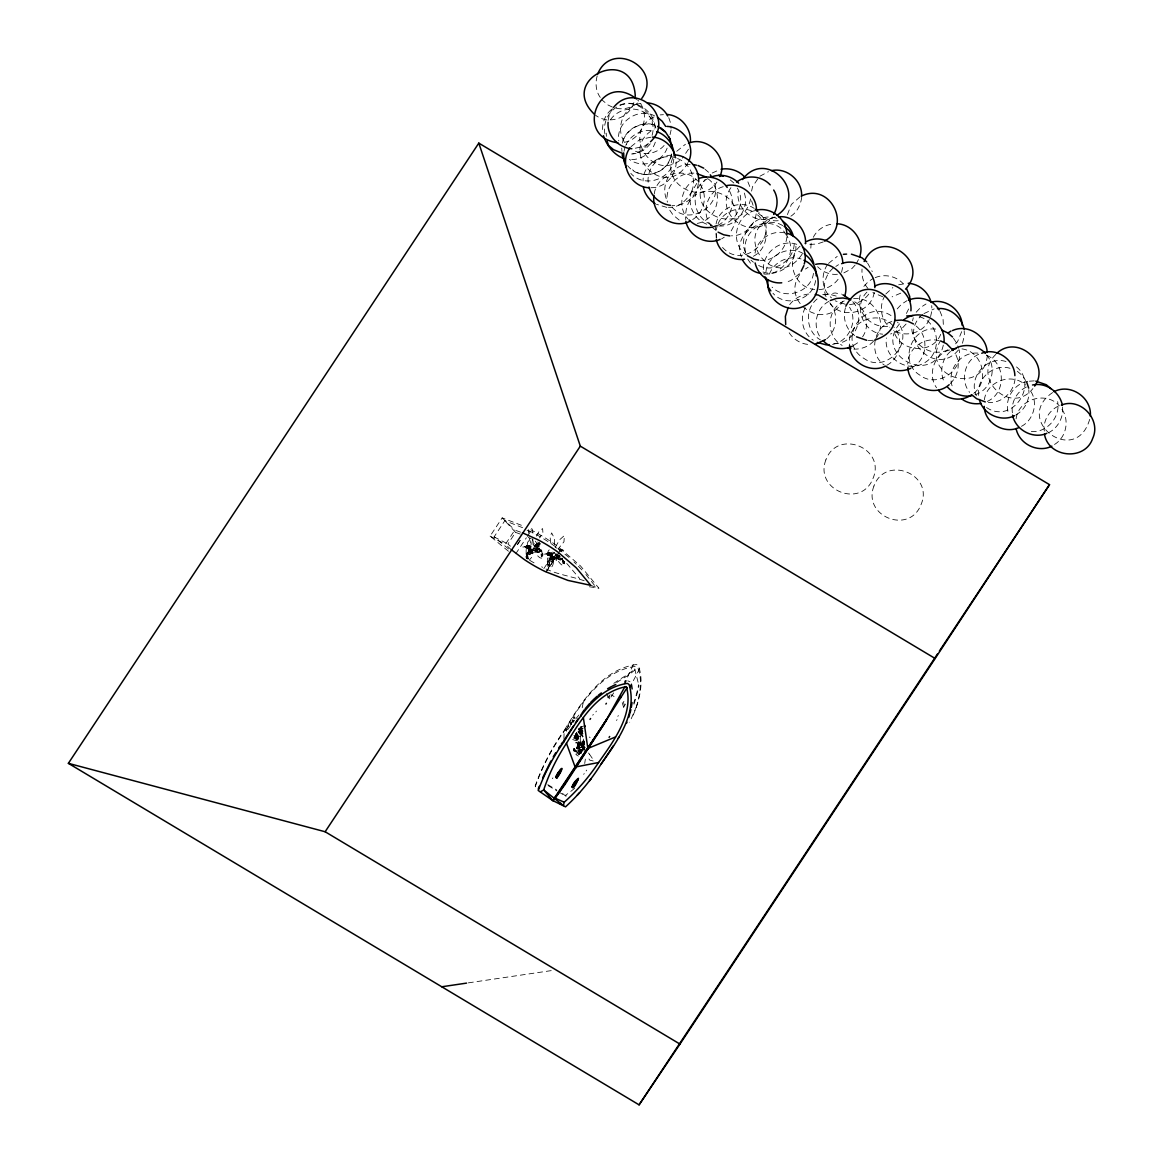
<?xml version="1.0" encoding="UTF-8"?>
<svg xmlns="http://www.w3.org/2000/svg" width="1163" height="1163" viewBox="0 0 1163 1163"><rect width="100%" height="100%" fill="white"/><g stroke="black" fill="none" stroke-linecap="round" stroke-linejoin="round"><path stroke-width="0.75" stroke-dasharray="5 3.75" d="M573.344 750.062L574.144 749.146M573.504 749.466C574.537 747.126 576.543 753.42 578.651 752.737C582.27 747.794 583.739 752.127 578.738 753.9C575.176 749.234 576.208 753.828 576.31 751.24M584.102 740.933L583.201 742.139L584.48 743.593M563.939 738.578L564.142 730.597C580.599 703.295 601.62 669.525 636.205 664.553A4.812 4.594 -16.5 0 1 638.502 665.934C644.476 682.986 639.039 702.365 631.771 718.341M562.921 560.857L562.863 561.991M541.086 553.922L541.333 554.925L541.638 553.922M579.959 749.902L578.2 754.627L580.424 749.466M537.015 547.511L536.506 548.762M525.952 556.801C528.249 553.021 525.443 554.024 527.013 554.46M584.378 749.423L584.437 748.187M576.266 748.187C581.616 741.747 579.232 753.202 576.31 747.896M563.328 561.845L563.066 562.805M580.381 750.004L580.657 751.574L580.453 749.713M549.736 566.09L548.616 565.538M526.272 558.022C526.025 544.865 538.469 551.611 529.427 559.839M584.408 745.876C579.378 751.153 580.352 735.757 580.366 736.819M532.93 533.148L532.378 529.601L530.023 525.996M530.154 547.947L531.229 546.217M551.8 555.042L552.89 553.341M535.503 550.244C531.724 551.96 541.682 549.212 535.329 541.173M551.785 557.019C554.838 569.797 544.182 552.018 553.326 560.028C556.205 564.113 558.371 556.379 557.222 556.801M585.352 759.119L584.713 763.495M582.387 741.311L584.48 741.936L583.433 741.078M562.514 558.691L563.503 563.285M578.985 754.147L579.712 752.446L581.413 752.635M581.951 732.603C582.416 725.494 577.967 734.216 576.674 732.85M532.828 551.058C526.81 551.916 537.422 557.237 536.463 550.084L537.568 546.377M574.057 748.638L574.711 749.466C571.774 747.155 578.36 753.057 574.929 749.844M563.023 563.386L564.404 562.587L564.113 561.54C566.541 571.135 555.042 560.959 557.411 555.303M581.122 747.155C584.102 747.591 576.688 746.806 579.189 748.071A24.467 1.425 62.7 0 1 580.381 750.339C584.495 748.987 580.686 747.213 584.32 747.547M527.769 552.687L529.18 550.506L532.828 551.058M531.433 552.192C528.831 560.595 526.272 545.04 531.535 552.047M549.387 559.868C555.943 550.811 554.271 572.647 547.962 566.701C547.003 562.252 549.401 556.903 554.068 557.789M585.861 750.048C582.256 750.6 581.704 745.556 585.091 745.134M576.034 737.865C574.551 729.448 582.663 734.173 576.819 738.607C574.682 738.127 577.662 736.077 577.604 738.127M578.258 738.04L577.168 739.232M578.563 737.924C578.781 742.823 571.745 736.731 576.703 736.572M538.673 545.621L537.51 546.654L541.973 543.092M580.948 749.742L580.86 753.188M525.996 548.064L527.595 548.224M547.599 555.202L549.212 555.362M527.653 556.525L527.9 557.659L527.319 556.873M533.352 541.536L533.076 544.793L536.666 541.653M582.794 751.211C581.994 747.838 578.709 752.621 580.075 754.496M573.533 749.51L574.159 751.443L576.223 751.778M534.849 546.741C531.244 546.93 538.614 554.111 538.862 549.808C536.041 548.514 532.116 544.095 537.422 543.702M536.303 550.593L536.928 549.081L538.774 548.703M558.007 557.76L559.708 555.943M561.889 558.167C561.002 563.285 555.158 556.815 559.388 555.332M582.227 707.715L583.39 701.507M576.412 736.208L576.281 733.475M541.987 551.204L540.228 551.436L541.856 551.146L539.908 546.77L534.646 545.825L534.602 547.017L539.21 548.049L542.51 555.798M562.441 558.967L562.354 558.153M574.653 736.121L573.853 738.301L575.249 736.121M527.813 546.944L522.769 547.003L527.275 547.875L530.532 551.277M549.43 554.082L544.342 554.126L548.878 555.013L552.512 558.545M528.511 529.616L528.54 533.163M579.654 750.135L576.79 754.046L578.549 750.048C574.289 746.69 579.77 739.639 584 742.852M528.714 551.844C529.354 555.565 534.704 548.747 531.302 548.006C527.929 549.648 529.18 551.088 530.328 552.672M550.346 559.025C550.986 562.776 556.394 555.885 552.948 555.144C549.547 556.801 550.811 558.255 551.974 559.868M549.198 549.837C543.63 555.609 557.455 560.014 552.629 558.095M536.434 551.277C538.454 555.085 542.176 548.892 538.149 548.166C532.887 549.75 537.248 557.499 541.304 558.225C545.68 556.859 540.839 549.823 540.606 551.655M536.347 546.508L540.01 542.205L534.82 545.898M556.597 553.85C551.611 555.769 565.901 561.206 558.444 554.984M582.14 743.361L580.889 745.032L579.392 744.494L580.555 742.459L584 743.666L584.422 741.5M597.157 76.002C595.151 83.082 595.819 91.383 600.268 97.401M608.06 120.458L609.427 114.337L612.392 108.74M622.379 143.165C625.011 129.064 641.394 120.559 654.754 124.95M624.008 151.35L625.04 146.771M652.08 135.344C654.028 129.18 653.184 122.144 649.754 116.678M654.289 193.843C656.557 173.999 684.614 165.771 697.553 180.876M670.048 134.661L671.109 129.965M671.487 153.981C669.19 174.552 640.057 181.864 627.627 165.669M670.862 157.383L671.56 154.257M672.679 158.066C661.645 184.147 701.144 206.055 716.946 182.01M673.813 159.084C672.156 179.306 644.229 188.682 630.826 173.374M691.607 191.372C685.937 206.171 696.579 224.081 712.512 225.477M698.309 183.55C696.841 196.3 684.833 206.447 671.967 205.633M716.074 223.878C719.083 207.407 740.468 199.207 754.206 208.366M717.338 225.171L715.972 231.292L716.219 237.877M751.574 191.11L752.606 186.516L758.828 177.387M750.571 198.96C742.241 238.822 682.826 212.756 705.127 179.48M756.183 213.847C754.743 225.942 743.739 236.118 731.425 235.813M787.409 214.603L791.392 204.412L799.81 197.07M786.944 236.714C785.825 250.03 773.817 261.268 760.253 260.352M801.729 197.274C800.711 204.979 796.888 212.771 789.997 216.769M811.149 243.154L810.626 251.223M813.475 273.363C810.989 292.044 785.214 300.723 772.072 287.13M815.597 280.53C812.995 299.996 785.854 307.977 772.959 293.265M841.547 272.331L842.942 266.094M845.486 307.73C842.332 317.979 846.083 330.059 855.285 335.918M860.213 295.053C855.168 312.135 872.366 329.841 889.637 325.931M874.213 292.378C871.45 312.673 843.03 319.781 830.353 304.066M912.577 320.857L913.26 317.804M930.574 316.612L931.97 310.361L931.723 305.607M943.309 345.12C934.005 387.453 872.076 355.195 900.017 323.285M961.67 331.673L957.527 341.748L953.282 346.341M987.329 355.66C983.113 397.165 919.642 376.579 940.431 340.715M984.378 399.839C986.471 381.391 1011.752 372.189 1025.243 384.837M1015.037 378.847C1013.932 392.164 1001.925 403.387 988.361 402.485M1016.099 418.811C1018.366 398.953 1046.424 390.739 1059.348 405.843M1089.658 419.392C1075.702 467.599 1012.057 420.003 1052.617 392.571M583.899 742.009C583.026 740.293 581.718 742.299 583.739 741.34M573.897 749.117L573.955 750.6M556.786 555.1C552.323 554.867 555.594 560.246 557.281 556.83M528.685 548.485C528.903 541.754 540.301 544.11 537.35 550.39C534.922 553.646 527.551 552.963 528.845 547.846M554.024 559.534C549.91 559.912 549.11 553.762 552.454 552.076M553.355 559.519L557.877 558.603L559.418 554.853M537.597 549.416L539.617 549.241L541.682 551.611L542.859 555.434L541.987 556.176M559.505 555.754L555.623 557.964L557.237 556.961M527.043 546.29L526.388 547.904L529.79 547.003M534.34 545.912L538.309 545.476L537.102 544.24M557.382 557.76L557.775 556.786L555.609 558.007M582.692 748.565L582.082 749.423M526.679 546.683L526.374 547.468L526.65 546.712M532.392 550.622L531.302 551.102L533.119 550.201L531.927 548.82L529.616 549.401L530.924 553.254M636.176 707.671C639.824 695.067 642.834 680.253 637.804 667.736A4.856 4.637 -16.5 0 0 635.507 666.355C601.169 671.08 580.206 704.531 563.953 731.614A227.57 217.394 -16.5 0 0 547.599 758.232L545.258 762.855A221.115 211.215 -16.5 0 0 535.343 786.464L537.858 789.939M535.576 549.677L535.721 548.166L533.366 548.529M582.154 732.312L581.035 730.248M584.32 743.259L583.288 739.043M582.808 733.679L580.163 734.594L577.531 731.236M535.605 550.026L533.802 550.332M580.424 736.644L581.224 734.623L582.954 737.502M531.36 552.759L529.078 554.315M538.745 545.636L537.495 543.717M541.74 556.059L542.583 555.114L541.696 554.402M564.084 561.656L563.953 562.907L563.052 562.819M547.569 553.603L547.555 555.245M583.841 748.463L581.922 750.498L580.846 749.873M636.684 706.159L629.706 722.223M633.864 102.577C629.343 118.19 608.54 125.226 595.616 115.297M655.307 142.22C651.92 152.876 641.162 160.189 630.026 159.607M691.563 191.502C697.146 179.087 690.139 163.271 677.535 158.546M908.623 308.995L905.163 315.943M962.47 343.23L964.432 335.496L964.185 330.743M633.312 664.582L625.781 680.98M639.723 668.42L631.451 684.367M574.275 750.179L574.042 750.92M549.198 564.477L550.143 565.814L549.096 561.991M578.898 748.202L578.883 746.312M533.424 548.456L533.148 550.608L535.373 550.172M561.351 558.298C560.115 561.555 556.437 556.903 559.548 556.001M561.642 558.255L560.246 559.65L558.414 558.923M536.39 536.128L539.341 531.011L542.612 528.598L542.917 532.727L539.472 537.917M579.77 752.708L580.424 751.24M534.747 546.973L535.896 544.429L537.044 544.24M575.641 735.685L576.383 736.281L575.336 738.578L575.598 734.842M542.336 554.446L542.874 553.864L541.406 556.001M578.52 738.345L576.266 739.319M535.591 546.159L536.463 544.662L540.926 542.772L537.015 546.276M577.866 744.713C576.804 748.056 583.39 745.556 577.938 744.596M579.726 743.012L575.67 742.808L580.599 742.59M528.482 558.545L527.711 558.72M582.445 741.427C585.73 742.634 580.541 741.34 583.23 741.005M545.243 762.128L547.613 757.476A232.12 221.74 -16.5 0 1 564.142 730.597M571.774 723.88C571.207 720.973 569.797 723.793 571.513 723.968M584.117 747.911L584.466 748.87M623.15 140.374C627.744 128.032 642.369 121.214 654.842 125.226M625.781 145.36C630.201 134.923 642.514 128.584 653.562 131.026M667.126 148.137C661.863 162.864 641.86 168.882 629.43 159.375M670.222 158.59C664.96 173.316 644.956 179.335 632.527 169.827M688.438 149.242L682.376 158.153M688.06 162.573C665.788 202.929 615.082 150.943 654.376 128.904M730.931 187.65C712.265 213.948 753.043 244.172 772.232 217.19M718.08 223.776C723.749 209.994 742.387 204.659 754.772 212.727M731.149 230.885C756.052 190.703 682.245 171.761 685.748 219.647M769.397 274.119C773.991 261.762 788.601 254.944 801.074 258.956M802.107 254.159C774.456 295.765 727.704 230.696 775.299 217.074M813.3 237.296C817.066 229.605 825.439 224.328 833.958 223.994M799.737 274.599C779.937 302.598 826.021 332.531 842.477 301.421M827.431 264.597C820.584 274.613 821.645 290.125 831.487 297.844M805.29 307.672C799.33 318.444 802.717 333.519 813.271 340.207M856.099 264.045L858.977 258.579M862.568 336.877C870.956 324.768 865.606 306.32 852.145 300.49M885.072 295.402C878.923 305.244 880.522 319.927 889.855 327.254M875.739 338.724C888.401 322.66 874.227 295.969 853.598 298.687M929.281 319.462C923.756 332.88 905.599 338.084 893.518 330.219M940.693 334.333C932.493 355.427 898.461 352.069 893.722 330.292M559.214 555.216L557.426 557.499M577.648 743.099L578.098 749.655L581.718 751.734M555.492 547.017L559.505 539.894L564.375 535.547L563.968 541.754L558.371 548.732M583.724 742.735L584.088 741.471L584.306 742.198L582.968 741.354M541.813 555.216L541.26 554.3L541.217 555.929M617.829 716.393L618.353 715.565M616.506 720.479L617.059 719.621M552.381 778.687L552.905 777.873M508.464 551.233L490.103 536.114L502.183 517.869L521.431 525.298M508.551 548.965L494.086 536.928L504.829 520.69L522.58 527.682M511.269 549.677L505.324 544.415L514.802 530.095L522.405 532.799M510.412 546.174L507.911 543.979L515.572 532.378L504.829 520.69M517.361 544.546L521.213 538.731M517.404 544.735L521.257 538.905M515.776 553.762L526.374 537.757M527.377 536.477L530.212 531.942L528.06 530.648M543.862 568.605L554.402 552.41M546.087 571.803L556.67 555.798M557.644 554.344L560.522 549.983L557.688 554.533M546.145 571.992L556.728 555.987M567.966 726.86C565.451 730.277 570.481 722.674 568.242 726.439M566.163 730.684L566.992 728.867L565.756 730.175L566.774 731.411M575.031 717.513C571.891 721.278 576.557 713.253 573.155 718.647L574.289 720.042M566.308 730.844L567.181 728.358L565.349 730.437L566.497 731.832M613.686 692.886L609.761 698.832L608.089 697.844L610.052 694.863M622.205 702.612L623.528 707.075L625.185 708.078L623.426 702.132L625.171 699.501M623.528 707.075L625.49 704.109M586.152 770.953L586.704 770.124M583.681 774.369L584.233 773.54M592.752 715.216L593.334 714.358M595.849 711.93L596.415 711.087M536.594 545.621L538.978 543.848M564.229 563.212L564.448 561.54L563.721 563.401M579.232 743.128L580.904 742.241M578.883 748.245L576.644 748.231L577.633 748.303M530.721 550.971C528.002 549.11 527.013 555.274 530.357 553.893M537.524 545.447L538.643 544.066L537.539 545.418M542.394 555.405C542.583 552.876 540.141 557.281 542.118 556.147L542.351 554.329M579.668 753.13L579.348 754.38M577.996 745.672L578.622 744.044M548.762 564.884C550.041 567.384 547.192 563.386 548.602 565.814L550.143 566.192M583.114 741.471L582.561 741.369M549.663 564.724L549.241 563.648L549.677 564.68M577.778 742.968L580.308 742.546L577.255 741.18L580.977 742.168M611.316 109.584C604.745 115.21 601.547 124.092 602.899 132.611M610.546 119.615C619.298 106.952 639.476 105.222 649.812 116.838M631.058 146.64L639.752 139.604L650.757 137.219M648.285 143.849L644.055 148.442L638.749 151.859L632.745 153.85M650.262 143.776C645.814 149.562 638.981 153.807 631.567 153.996M664.131 145.462C656.935 153.836 643.619 156.031 634.053 150.492M676.735 151.292L685.429 144.256M696.739 183.405C690.531 194.148 683.219 208.206 668.42 207.29M800.057 246.193C784.502 259.669 794.387 288.046 814.725 289.442M799.374 273.727L790.884 280.574L784.894 282.565M789.692 304.648C794.867 297.641 803.415 293.614 812.108 293.934M828.521 263.42L837.229 256.383M833.101 268.188C824.814 275.151 822.139 287.421 826.268 297.306M817.08 298.964C804.2 309.387 805.901 331.775 820.438 339.901M838.101 279.28C833.057 286.113 824.741 290.038 816.266 289.732M855.038 265.193L851.854 268.638L843.568 273.043M863.862 286.389L868.209 281.679L873.646 278.175M866.944 292.102C852.784 305.971 863.077 332.807 882.702 334.174M826.777 338.796C837.636 329.696 838.77 312.164 828.972 301.871M868.746 294.137C863.702 300.97 855.387 304.895 846.911 304.59M885.813 294.006L892.879 287.537M897.211 308.893L901.558 304.168L906.995 300.679M873.617 341.021C868.834 346.705 861.202 349.293 853.904 349.162M916.211 312.193L920.558 307.483L925.995 303.994M906.079 324.012L901.848 328.606L896.542 332.007L890.538 333.999M922.622 314.432C895.539 337.255 935.706 378.149 958.516 349.845M950.505 351.444C941.71 358.771 939.5 371.855 944.182 382.075M950.229 383.572C958.327 375.969 960.929 362.507 954.867 352.941M995.877 354.381C970.756 377.801 1010.923 416.238 1032.875 388.616M973.809 393.341C990.454 380.388 982.11 350.281 960.725 348.769M548.645 553.414L547.962 554.867M563.692 561.7L564.113 563.052M538.178 545.651L539.487 544.284M542.539 555.798L542.699 554.329M583.157 741.776L582.096 743.419M584.364 748.332L582.358 749.786M571.324 724.505L570.524 724.564L571.266 724.258M579.857 727.791L581.645 726.453M549.11 561.482L547.7 561.569L547.599 557.092L552.032 553.733L552.658 554.882L548.98 557.484L549.14 561.06M613.817 683.364A179.698 171.659 -16.5 0 1 628.165 674.307L634.722 668.929L634.998 669.903L628.442 675.267A179.698 171.659 -16.5 0 0 615.503 683.364M529.092 547.802L523.728 546.276L529.31 546.857M550.724 554.94L545.302 553.399L550.942 553.981M532.145 549.358L531.447 549.619L535.78 551.247L531.884 549.023M553.806 556.51L557.47 558.429L553.544 556.176M579.93 730.349L578.171 732.617M582.154 732.705L581.326 732.937M573.882 748.754L573.955 750.615M593.203 760.98L589.699 760.137L587.068 755.805M528.395 559.025L527.769 559.069M559.621 550.811L561.758 549.285L559.054 550.433M549.692 566.207L548.195 564.855M578.563 729.753L584.466 727.733M583.681 725.974L580.293 727.704M574.129 749.176L574.42 749.902M581.369 744.029L584.422 744.669M579.654 753.13L581.529 752.984M637.542 103.013C630.942 108.348 621.914 110.165 613.773 107.723M654.028 116.954C620.693 132.902 652.69 183.173 681.314 159.302M648.14 143.732L644.157 146.291L633.442 148.617M695.954 179.465C681.256 186.022 677.113 206.97 687.769 218.848M712.192 173.025L719.519 169.74M707.802 178.651C688.409 188.115 692.305 219.298 712.686 224.852M692.697 219.502C704.633 212.393 708.369 194.265 699.297 183.463M759.919 176.209L768.438 171.673M717.949 225.229C730.495 219.298 736.528 202.028 728.939 190.049M721.612 238.895L724.258 237.179M753.391 256.267C769.281 248.228 770.676 223.659 755.979 213.745M805.436 269.016L808.154 267.272M835.819 266.443L838.538 264.699M828.972 301.348C815.728 307.962 812.021 327.196 821.252 338.549M844.207 300.955C826.5 308.617 825.207 336.122 842.143 345.396M900.773 293.149L892.123 296.841M853.642 345.382L857.611 342.838M923.974 313.559L934.223 308.878M886.831 365.255C900.336 358.262 904.189 338.375 893.882 327.065M912.112 367.479C928.001 359.44 929.397 334.871 914.685 324.957M978.665 354.279C964.592 360.559 959.897 380.432 969.593 392.338M987.285 401.395C1006.707 392.963 1005.748 361.882 985.672 354.977M1026.362 387.046C1016.549 391.713 1010.676 402.849 1012.493 413.577M1015.968 414.828C1024.807 410.117 1029.982 399.592 1028.775 389.721M1021.463 426.341C1034.329 419.669 1038.85 400.726 1029.386 389.445M1058.257 406.134C1049.07 410.583 1042.891 420.832 1044.316 431.066M1048.357 432.81C1057.821 428.158 1063.811 417.343 1062.488 406.846M1054.507 444.47C1067.067 437.012 1070.12 417.997 1060.234 407.137M574.071 749.03L574.246 750.658M583.986 750.687L583.448 745.977L582.648 747.925M581.296 726.919C583.695 728.431 576.441 729.652 580.526 728.736L579.712 728.896M575.947 736.688L575.22 737.778L576.005 738.999M583.477 746.006L584 744M548.02 554.867L551.349 554.053M560.362 551.16L562.688 549.852L559.825 550.753M550.07 565.858L548.834 565.567L549.14 564.52M530.168 550.492C533.279 553.341 528.889 547.104 531.433 552.381L530.139 549.634M552.57 556.757C552.919 558.88 552.265 557.804 553.006 557.062L554.46 559.548M559.621 556.612L559.374 558.269M556.51 557.92L556.205 557.877M578.345 743.913L577.633 745.861M534.369 550.768L534.326 550.797M581.82 732.952C576.615 733.766 581.049 728.678 580.09 727.311L580.715 727.355M575.859 733.33L576.935 739.101L577.517 734.667L576.499 732.443M578.767 729.768L582.372 729.186M526.156 554.358L526.156 549.576L530.386 546.61L530.997 547.744L527.304 550.492L527.261 558.502M619.835 105.063C635.914 98.375 655.699 111.517 655.031 128.991M624.894 103.958C611.215 106.429 602.143 120.676 604.949 134.123M640.886 103.347C622.35 106.269 613.962 131.056 626.552 144.779M624.197 142.337C643.154 139.182 651.178 113.523 637.702 100.018M723.241 186.691C707.075 190.965 700.562 213.062 711.087 225.782M697.248 223.398C717.527 220.2 724.738 191.241 708.34 179.044M755.194 210.619C735.539 214.414 729.477 243.43 746.05 254.653M720.348 225.317C736.455 222.526 746.239 202.086 737.342 188.13M774.267 217.088C757.302 225.884 735.234 210.198 738.156 191.255M823.171 241.962L817.167 243.954L810.873 244.404L804.709 243.271M875.187 277.666C884.578 273.581 896.164 276.125 903.128 283.612M824.058 294.951L835.136 292.96L841.46 294.123M898.679 284.775L906.602 283.409M891.876 321.54C873.195 326.309 868.325 354.279 884.287 365.066M832.548 344.422C848.656 341.646 858.439 321.206 849.542 307.25M947.99 349.758C931.839 358.131 910.062 344.074 911.894 325.756M949.604 349.961C934.049 354.09 927.216 374.908 936.549 387.744M974.928 394.708C991.385 390.157 997.912 367.203 986.311 354.671M1027.772 381.319C1013.031 383.877 1003.538 400.595 1008.83 414.493M583.855 744.044L582.678 744.087M531.375 550.666C528.743 555.289 522.667 537.888 533.454 540.054M560.697 550.942L563.735 550.172M527.101 546.276L529.616 546.814M548.122 553.05L551.291 553.094M548.703 553.399L551.247 553.937M531.258 550.695L531.593 552.643M530.183 549.852L531.055 550.884M528.365 558.487L527.348 557.324L528.496 558.327M563.066 561.511L564.07 562.456L562.965 563.154M548.514 561.685L547.264 561.525M578.68 729.986C584.844 729.724 579.45 736.731 576.194 734.202M578.84 742.706L580.25 742.561M526.345 554.344L527.493 554.271M548.122 561.569L549.096 561.962M468.369 982.851L551.713 970.553M533.541 545.621L534.471 545.636M581.515 744.175L584.378 744.8M532.509 549.387L530.561 549.605L533.119 552.251L530.779 549.227M552.701 556.684L554.242 556.626M580.192 730.03L581.573 730.262M580.642 730.19L579.029 731.222L580.119 733.286M660.177 114.904L663.419 114.672M671.676 155.144C657.342 155.435 645.785 169.914 648.416 183.958M690.066 164.419C671.807 163.605 659.087 184.975 667.286 200.937M693.875 173.142C678.392 171.935 664.466 186.807 667.388 202.173M651.018 187.694C666.326 188.202 678.523 172.575 675.805 157.819M778.192 220.694C770.865 221.537 763.51 218.295 758.392 213.12M718.85 225.985C736.383 227.512 750.847 207.596 743.695 191.502M763.931 274.017C782.859 275.791 797.585 252.487 787.22 236.394M837.418 274.264C830.091 275.108 822.735 271.88 817.604 266.705M822.721 294.617L829.175 294.152L838.378 296.681M935.692 329.042C911.152 326.294 898.548 362.26 919.788 375.082C937.058 388.689 963.662 370.75 959.126 349.772M868.267 340.599L872.991 340.265M833.784 343.565C855.11 344.539 867.06 315.667 851.999 300.897M977.909 353.13C959.809 351.488 945.49 371.826 953.02 388.253M1029.386 381.202L1034.227 380.868M1031.305 431.575C1047.165 432.781 1060.54 417.008 1057.661 401.598M551.771 556.786L553.094 559.563C557.818 554.809 548.311 554.649 552.454 558.429M527.348 557.324L527.217 558.327M582.372 728.59L579.159 728.634M582.75 747.155L583.012 747.867M576.252 736.397L577.677 736.702M580.628 752.839L578.985 754.249M578.956 729.768C584.931 729.128 581.064 739.406 576.383 736.281M537.713 548.762L536.172 549.503L536.347 551.16M578.287 728.721L580.831 729.768M577.953 731.338C581.238 735.278 584.32 728.532 580.541 726.759M573.853 735.554L577.546 736.339L578.709 738.331M551.655 557.237L549.343 558.822L550.695 561.525M550.71 561.525L552.512 560.929L553.021 558.778M583.419 747.242L585.483 747.751M589.321 586.748L598.96 588.26L580.541 565.974L557.426 546.13A206.97 197.71 -16.5 0 0 530.822 529.805M574.653 736.717L577.735 736.397L579.465 739.101L576.354 740.758L572.385 739.45M536.085 546.188L536.884 546.421M584.189 580.744C570.219 575.932 554.911 574.202 541.682 566.832M627.831 680.835L630.012 681.809M629.387 103.58C642.79 104.248 651.949 116.329 655.874 128.119M676.096 157.863C660.977 152.687 642.79 164.666 643.052 180.963M776.84 218.368C756.401 210.954 736.077 234.81 746.137 253.839M666.85 207.407L656.484 204.295M784.676 232.891C770.299 229.533 754.569 241.642 754.802 256.572M796.742 244.332C778.934 238.052 759.672 255.497 764.018 273.785M762.972 271.982C780.402 278.088 799.039 260.948 795.492 243.14M882.746 296.725L872.846 292.625M845.37 304.299L835.15 300.81M939.239 340.73C924.469 336.398 907.518 348.537 907.78 364.121M1005.98 361.489C986.646 355.471 967.805 377.597 976.353 395.74M1010.007 368.278C993.333 363.249 975.364 379.312 978.781 396.438M807.631 344.364C799.81 343.521 792.585 338.607 788.616 331.877M555.129 547.119L557.033 548.238M552.425 556.379L554.795 559.432M576.775 739.246L575.074 738.403M530.75 551.335L529.732 550.971M574.231 737.894C582.241 736.92 576.048 728.053 574.973 738.374M526.156 557.237L526.839 558.705M548.485 564.709L547.555 564.026L547.788 561.671M583.056 733.853L581.369 733.911L583.245 736.513M549.11 561.046L547.235 561.496M590.746 585.338L598.96 588.26M515.572 532.378L521.954 534.704M584.524 746.472L583.71 746.166C580.395 746.224 577.168 751.269 580.991 753.202M581.267 730.873L579.348 730.931M580.686 732.356L580.119 731.396L581.936 727.834M579.378 742.924C584.553 744.335 576.993 743.826 578.622 747.068M581.224 744.698L582.896 745.89L581.456 744.858M590.135 737.502L589.248 737.051M580.57 732.908L578.985 729.375M580.148 733.301L582.3 733.112L582.445 731.004M547.133 554.257L548.892 555.013M551.669 557.237L552.992 558.691M529.063 554.315L528.22 553.777M577.11 736.659L578.258 738.054M580.977 752.199C575.598 748.449 572.298 753.377 578.404 756.081M654.536 115.849C638.182 106.981 615.823 122.231 618.774 140.781M612.378 107.069L608.176 105.092L602.056 100.033M782.699 225.607C764.832 214.617 740.613 232.862 745.657 253.025M803.182 253.534C787.903 244.172 765.414 256.5 765.821 274.613M919.439 316.699C940.547 322.791 942.611 355.035 922.492 363.801C905.526 372.596 883.458 356.91 886.38 337.968M891.018 315.566C863.091 297.466 835.427 341.806 864.254 358.626C886.177 374.006 914.903 342.445 897.56 322.209M758.625 265.469C774.834 274.163 795.914 259.044 794.111 241.104M986.544 407.544C1012.668 425.324 1040.492 382.525 1014.514 365.502M528.365 530.473L531.258 531.869A199.324 190.412 -16.5 0 1 555.885 546.973L569.448 557.818M528.264 537.364L531.36 538.862M494.086 536.928L507.911 543.979M530.11 550.462L527.973 547.86M547.904 553.69L549.488 554.547M526.301 546.566L527.871 547.41M490.103 536.114L505.324 544.415M538.789 548.703C542.903 550.71 536.826 555.74 536.245 550.71M558.371 548.689L560.581 550.172M527.043 530.183L530.212 531.942M611.055 694.718L614.108 696.55M547.817 784.647L556.699 789.953M562.616 793.5L565.858 796.233A186.124 177.794 -16.5 0 0 568.489 794.3M548.107 785.606L556.975 790.927M558.458 791.799L565.858 796.233M581.602 730.262L582.358 730.96M679.177 220.069L673.072 215.024L669.495 209.762M538.731 549.634L537.51 549.721L537.655 551.088M529.659 545.97L526.519 545.927L525.967 548.107M553.399 552.178L567.413 564.157L579.712 578.694M583.579 741.834L582.765 741.165M580.584 727.922L583.012 731.222M580.613 742.59L579.843 743.869L579.29 743.302M1017.349 371.288L1022.132 375.358L1025.635 380.505M730.248 179.931L733.838 182.984M893.01 325.771C878.225 308.195 845.879 322.5 849.572 345.28M704.952 169.202L708.543 172.255M750.935 260.134L753.377 262.213M711.974 227.105L716.873 231.263M722.543 247.428C743.971 271.677 782.059 235.013 758.988 212.436M672.098 207.232C689.426 227.41 724.665 204.572 713.588 180.527M552.672 558.211L550.332 556.394M552.832 558.255C554.998 560.944 549.779 564.099 549.343 559.985M574.028 562.02L576.281 564.128M552.236 554.431L550.666 552.948L546.072 552.483L551.029 555.071M530.59 547.308L529.034 545.84L524.484 545.374L529.427 547.977M502.183 517.869L514.802 530.095M578.447 566.294L583.666 571.789M585.978 574.507L594.642 585.541M588.478 753.013L589.568 754.336M577.967 736.644L578.636 737.851M582.082 728.62L581.326 727.631M589.437 754.147L593.61 760.239M575.845 733.708L575.743 734.464M549.59 554.998L550.317 556.379M953.442 338.273L957.105 343.768L958.617 348.275M867.583 263.1L872.265 271.604M867.947 288.468C863.208 283.118 861.594 276.009 862.016 269.016M786.348 235.1C772.45 209.413 730.349 230.478 741.456 256.921M747.678 259.029L751.254 264.292M939.995 311.262L943.048 318.895L943.367 325.247M747.896 181.864L750.964 189.496M578.462 749.016L578.287 747.969M528.031 553.806L527.726 552.788M558.225 558.88L557.949 557.877M579.93 750.251L580.192 751.691L579.77 750.033M751.574 200.821L753.086 205.328M716.728 238.11L715.39 226.93M668.769 117.623L670.775 123.627L671.022 128.381M563.575 561.671L563.837 562.558M541.813 554.46L542.074 555.347M563.895 561.773L564.157 562.63M563.314 561.584L563.561 562.427M549.023 552.934L549.358 554.039M527.421 545.81L527.74 546.901M633.966 704.197A186.124 177.794 -16.5 0 0 638.952 685.777L638.661 684.803A186.124 177.794 -16.5 0 1 633.69 703.237M628.165 674.307L628.442 675.267M608.874 695.867L609.761 698.832M606.766 693.381L608.089 697.844M580.381 750.309L580.381 750.339A24.467 1.425 62.7 0 1 579.189 748.1L579.203 748.129M535.343 786.464L535.184 785.955A225.215 215.14 -16.5 0 1 545.243 762.128M634.722 668.929L638.952 685.777M550.782 542.961L550.07 536.943L551.655 532.916L554.606 538.774L554.446 545.534M529.281 538.513L531.506 545.185L532.77 538.498M580.192 751.676L580.293 753.261M526.592 557.615L526.635 558.444M621.711 148.064L621.958 151.495M606.228 133.178L606.388 136.347M574.653 788.31A186.124 177.794 -16.5 0 1 565.567 795.274M567.762 729.623A179.698 171.659 -16.5 0 1 574.711 720.202M575.743 718.879A179.698 171.659 -16.5 0 1 578.956 715.012M534.05 562.848A146.742 140.185 -16.5 0 1 529.587 560.246M537.51 541.987A142.351 135.984 -16.5 0 1 540.504 543.673M562.834 561.162L562.834 561.903L562.848 561.118M548.078 554.504L548.282 553.806L548.078 554.504M571.149 722.659L570.408 723.56L571.149 722.659M536.695 549.968C538.193 556.612 541.522 545.869 536.695 549.968M573.344 720.958C571.891 723.779 571.876 718.065 573.344 720.958M573.621 720.711C571.731 725.363 571.455 717.164 573.621 720.711M579.072 729.056L580.831 729.027L579.232 729.012M552.977 558.109L553.777 558.371L553.036 557.978M825.861 459.908C814.158 490.161 861.26 509.074 873.02 478.4C886.133 447.988 837.375 428.493 825.861 459.908M873.922 486.047C862.205 516.285 909.306 535.213 921.067 504.524C934.194 474.111 885.421 454.631 873.922 486.047M536.027 549.736L535.634 550.811L536.07 549.634M536.463 544.546L535.707 546.334L536.477 544.633M537.015 545.127L537.917 543.688L537.015 545.127M536.695 545.491L537.175 544.807L536.695 545.491M527.101 557.31L526.999 558.298L527.115 557.295M529.95 547.482L528.525 546.159L529.95 547.482M551.596 554.606L550.157 553.283L551.596 554.606M527.275 547.875L525.545 547.133L527.275 547.875M584.233 743.433L583.492 742.706L584.233 743.433M577.008 736.673L576.485 735.089L577.022 736.688M549.488 563.779L549.212 562.412L549.474 563.735M527.857 556.51L527.595 555.202L527.857 556.51"/><path stroke-width="1.5" d="M563.924 741.805C578.462 717.847 596.764 688.103 627.119 683.422A4.1 3.911 -16.5 0 1 629.11 684.614C637.862 713.646 616.797 741.834 601.097 764.062A208.366 199.047 -16.5 0 1 584.727 786.697L581.704 790.244A201.577 192.564 -16.5 0 1 565.538 806.846L552.745 800.551L538.28 790.535A201.824 192.796 -16.5 0 1 547.235 769.586L549.329 765.472A208.162 198.844 -16.5 0 1 563.924 741.805L563.924 740.322L573.519 725.828M632.032 702.554L631.305 707.467M580.875 716.19L581.195 714.227M630.041 713.21L630.855 709.648M804.229 264.059C808.256 251.63 799.955 237.499 787.845 233.472M844.832 295.649C850.458 278.611 833.071 260.178 815.67 264.35M859.544 257.096C865.243 242.122 853.09 224.357 837.2 223.776M625.025 686.504L606.81 719.199L552.745 800.551L543.702 789.968L544.357 787.976A198.233 189.365 -16.5 0 1 550.986 771.273L552.905 767.173A205.328 196.14 -16.5 0 1 566.468 743.302C580.482 720.435 597.564 691.781 626.392 686.621C634.009 714.518 613.512 741.165 598.582 762.521A205.328 196.14 -16.5 0 1 581.82 784.473L578.752 787.889A198.233 189.365 -16.5 0 1 565.799 800.798L564.2 802.223L563.415 805.581L543.702 789.968L540.402 791.799M628.776 717.324L629.619 714.576M538.309 788.732L539.21 786.319M626.683 722.993L626.973 722.208M688.787 161.206C695.736 146.058 683.524 126.971 666.995 126.404M719.839 176.558C728.736 157.892 707.7 135.286 688.511 143.223M803.88 265.629L801.147 271.212M542.699 777.742L550.942 760.951M624.604 683.466L625.883 680.951L625.025 681.198M597.506 74.476C611.258 39.338 663.608 68.137 641.772 98.419M629.968 147.817C618.629 163.213 630.346 187.214 649.448 187.81M773.686 214.457C778.062 207.116 778.294 197.288 773.7 190.02M788.209 307.454L785.374 316.365L785.694 324.55M864.124 261.501C880.347 226.102 931.912 261.181 905.541 289.151M845.821 306.203C870.985 259.145 924.236 324.128 874.561 340.148M1034.648 386.101C1051.076 363.408 1017.552 333.897 996.967 353.203M630.157 686.795L631.451 684.367M577.909 779.748L578.462 778.323L576.979 779.428A14.799 12.095 -36.4 0 0 575.743 780.882C569.725 786.871 572.589 793.064 577.909 779.748L573.097 787.642M553.268 756.851L555.681 752.795M559.781 770.764C555.231 774.791 554.489 784.124 560.653 771.854A14.799 14.305 60.4 0 0 561.511 770.168L561.816 768.365L559.868 770.575M555.899 777.378L560.653 769.412M572.007 786.988L575.583 781.085M627.09 687.755L606.853 719.214A6.585 1.439 -60.4 0 1 605.647 721.453L595.383 736.761M603.844 724.389L564.84 784.72L553.108 800.784M604.048 723.59L605.516 721.38A6.513 1.468 -57.8 0 0 606.824 719.185L557.324 795.056L554.489 797.905L564.2 802.223M620.649 697.785L620.519 696.404M587.838 748.361L583.375 717.745M571.658 773.162L572.152 772.421M593.828 739.435L554.867 798.138M935.154 658.491L1049.52 484.651L478.807 143.122L68.37 763.335L639.083 1104.85L679.962 1044.083L935.154 658.491L580.322 446.141L478.807 143.122M68.37 763.335L325.131 831.749L580.322 446.141M575.438 722.921L578.316 718.574M560.333 804.142L560.857 803.342M609.078 737.4L609.688 736.484M613.453 745.672L601.097 764.062M639.083 1104.85L937.407 654.071M939.399 651.047L1049.52 484.651M584.553 726.86L585.163 725.945M556.946 777.974L555.696 776.826L558.414 772.784M559.112 771.709L561.671 768.888L556.83 777.596L555.681 776.782M556.83 777.611L557.906 776.041M560.537 772.072L558.56 775.009M558.603 748.143L560.057 745.948M590.004 719.403L590.6 718.516M605.894 704.051L606.403 703.31M561.22 744.204L562.732 742.038M582.052 713.006L584.277 709.866M589.554 780.78L591.182 778.687M618.062 738.432L619.21 736.979M585.207 708.703L589.641 703.499M579.567 792.701L577.241 795.201M590.644 702.408L594.424 698.672M613.468 107.563C635.536 79.607 676.284 117.957 650.524 141.726M742.488 179.538C766.388 147.192 809.899 193.828 776.913 215.373M595.034 698.076L597.273 696.172M598.393 695.212L601.387 692.915M736.63 182.053C746.472 174.363 761.78 175.628 770.197 184.873M824.494 241.104C852.494 226.276 830.12 181.617 801.176 196.198M825.439 339.64L815.467 344.19M903.549 320.058C919.686 306.581 946.101 321.482 944.007 341.995M948.238 332.851L950.956 331.092M951.857 350.572C961.699 342.881 977.007 344.146 985.424 353.392M949.168 384.72C934.732 397.891 908.172 386.974 907.94 367.304M971.163 395.042C961.016 402.224 946.42 399.418 938.337 390.375M607.566 688.729L611.287 686.65M612.014 686.257L615.809 684.469M615.503 736.964L587.867 748.478L588.1 749.219M699.036 178.448C708.95 174.726 721.467 178.419 727.195 187.476M710.695 177.27C720.101 173.185 731.687 175.729 738.65 183.216M690.052 221.217C673.101 229.998 651.018 214.326 653.955 195.384M716.437 225.738C707.206 229.765 695.896 227.119 688.99 219.894M720.115 239.389C706.261 245.626 688.7 235.987 685.836 221.232M806.584 241.526C822.037 233.37 842.477 245.669 842.782 262.911M841.619 263.667C857.189 257.372 875.492 271.212 874.823 287.668M830.324 300.476L836.488 298.426L842.942 297.975L849.266 299.138M874.547 286.243C891.221 277.419 912.621 292.335 910.92 310.812M908.536 300.156C919.293 295.446 933.351 299.545 939.108 309.969M852.319 346.24C842.724 350.79 830.658 348.609 823.36 340.89M952.497 330.583C967.718 323.416 986.849 335.962 987.169 352.491M910.789 368.337C902.692 372.029 892.748 371.419 885.508 366.098C870.564 373.817 849.833 362.304 849.572 345.28M981.746 353.247C996.749 347.199 1014.558 359.832 1014.877 375.664M1053.983 391.698C1070.643 382.889 1092.057 397.79 1090.356 416.267M1014.645 415.685C1001.139 422.46 982.939 414.232 979.377 399.534M1061.339 405.102C1080.529 397.165 1101.565 419.77 1092.668 438.436C1084.977 461.377 1048.357 457.8 1044.476 434.235M1018.643 427.693C1003.931 434.453 984.436 422.678 984.218 406.367M1046.845 433.305C1033.006 439.541 1015.444 429.903 1012.58 415.162M1051.861 446.17C1037.759 453.265 1019.064 443.961 1016.084 428.522M598.582 762.521L575.641 766.969L575.918 767.914M441.78 986.776L466.596 983.113M721.06 169.231C729.521 167.69 738.49 170.409 744.393 176.703M771.505 170.656C786.61 167.21 802.15 180.381 801.641 195.689M726.323 185.673C741.427 182.228 756.968 195.384 756.459 210.692M756.72 210.096C771.825 206.665 787.366 219.822 786.857 235.13M778.541 216.841C793.311 215.01 806.628 229.184 805.523 243.692M744.494 259.233C731.861 261.253 718.85 251.92 716.292 239.462M843.379 254.334L846.606 254.101M781.74 282.798C769.601 284.048 757.578 274.788 755.121 262.925M932.159 301.944C946.667 298.658 961.816 310.681 962.208 325.378M937.451 308.66C950.055 307.09 961.539 317.165 964.112 329.158M906.66 315.987L913.115 315.536M894.958 320.523L901.412 320.058L907.736 321.221L913.493 323.939M829.393 344.641L826.253 344.873L817.284 342.416M952.686 348.944L955.913 348.711M1032.526 384.997C1046.104 382.016 1059.697 391.975 1062.415 405.262M971.934 395.711C963.022 397.441 953.878 393.879 947.758 387.337M981.281 403.401C974.609 404.506 967.514 403.198 962.005 399.171M647.355 102.896C655.83 103.492 663.768 108.392 667.722 115.995M666.646 114.439C680.268 115.05 691.331 128.061 690.4 141.508M652.385 137.103C663.23 137.656 672.665 145.942 675.31 156.322M617.902 142.787C572.4 136.871 600.457 69.94 636.51 99M674.903 154.926C688.525 155.537 699.588 168.533 698.658 181.995M631.858 148.733C618.643 147.905 606.853 135.838 608.075 122.289M693.264 164.608L696.419 165.19M623.368 153.734L613.468 149.634L608.569 145.477L607.057 141.014M718.56 175.337L723.299 176.209M697.044 173.723L705.956 177.009M670.44 205.342C660.584 204.223 651.425 196.765 648.998 187.039M851.418 254.159L861.914 257.75L866.711 261.82M729.855 235.929L723.691 234.781L718.094 232.149M908.216 283.292C919.061 283.845 928.496 292.131 931.141 302.511M758.712 260.076L754.104 259.218L747.271 255.686M760.849 273.45C753.013 272.273 746.312 266.69 742.474 259.931M815.263 294.515L818.418 295.097L826.573 299.836M866.726 340.308L856.506 336.819M1035.811 381.159L1046.307 384.735L1051.09 388.805M847.74 348.028L850.822 348.595M985.279 401.918L976.6 398.705L971.701 394.693M522.405 532.799L537.291 539.458A162.427 155.159 -16.5 0 1 558.153 552.265L576.31 567.835L590.746 585.338L567.937 580.41L545.36 571.629A167.705 160.203 -16.5 0 1 524.135 559.418L511.269 549.677M657.633 126.302L665.381 132.001M656.732 131.608C666.792 135.039 674.322 145.23 674.075 155.929M698.004 165.48L703.746 168.184M623.862 158.473C613.788 154.926 606.766 145.506 603.481 135.708M803.953 260.308C822.895 268.13 822.881 297.888 804.127 306.058C787.162 314.853 765.094 299.167 768.016 280.225M942.015 330.205L947.772 332.923L952.555 336.979M842.899 294.806L850.807 299.88M940.823 341.021L946.566 343.725L953.108 350.368M571.891 786.595L572.952 787.118M564.418 784.24L563.91 785.01M325.131 831.749L679.962 1044.083M655.089 203.627C649.288 199.832 644.796 194.192 643.372 187.316M782.597 221.086C787.758 224.822 791.858 230.216 793.442 236.438M657.415 117.201L662.198 121.272L665.701 126.418M784.138 226.276L788.921 230.347L792.425 235.493M802.499 247.036C808.183 251.063 812.254 257.125 813.853 263.885M660.511 127.668L665.309 131.724L668.885 137.147M755.398 209.384L757.796 211.419M804.622 254.203C811.44 259.131 816.528 267.199 816.222 275.82M594.38 114.265C557.193 78.633 633.065 44.281 635.274 96.325M710.288 174.828L712.047 177.401M770.851 290.91L768.162 286.956L765.981 277.783M906.631 288.758L909.699 296.391L909.931 301.159M668.798 136.885L669.932 138.775M566.468 743.302L575.322 767.565M1026.682 382.133L1028.703 388.137M765.036 276.779L766.039 279.789M669.844 138.513L672.112 147.963M622.118 154.679L624.124 160.683M626.028 167.065L624.008 161.061L623.673 152.876M631.567 685.109L632.134 688.947M671.865 144.517L672.025 147.686"/></g></svg>
